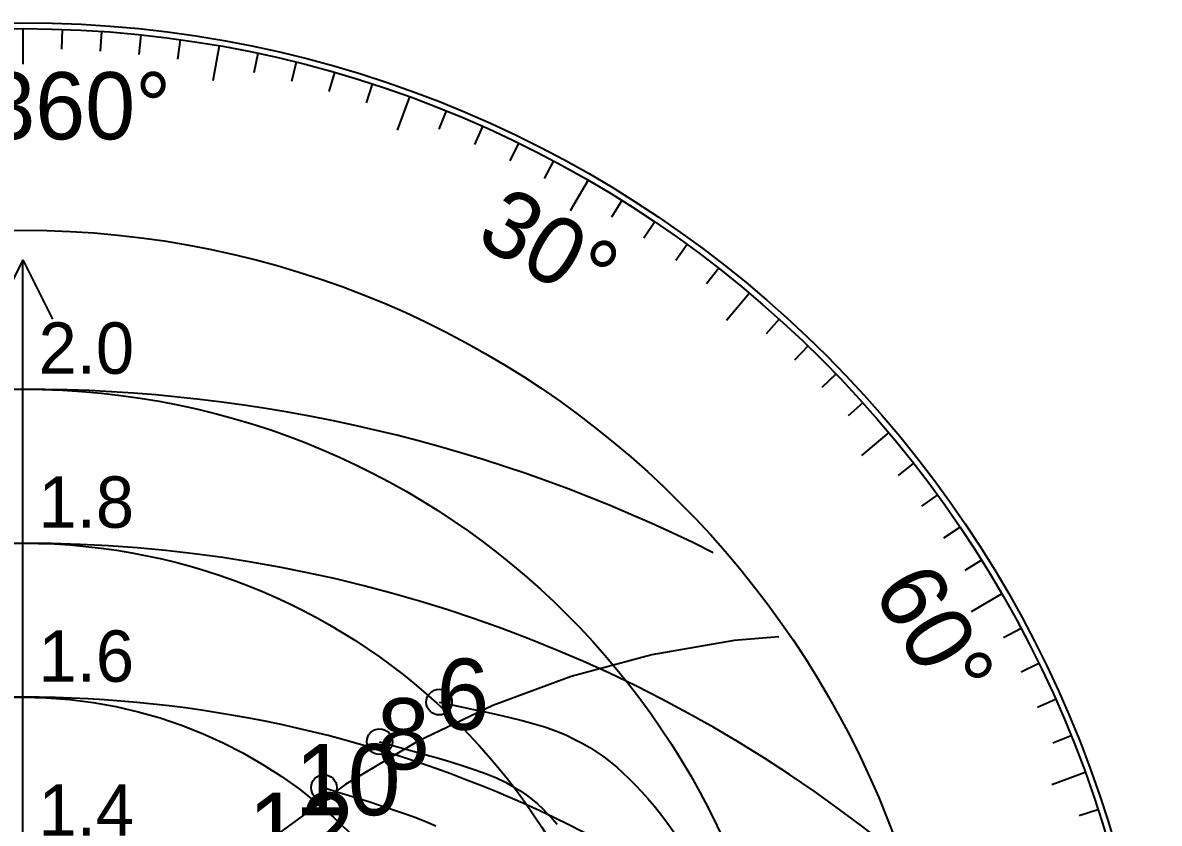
# Model space of a CAD drawing. Header units: metres. Extents: x -58 to 58, y -58 to 58.
# Drawn here: x 0 to 57.5, y 17 to 57.5 of the extents above; entities that cross this region are included whole.
import ezdxf
from ezdxf.enums import TextEntityAlignment as Align

# ---------------------------------------------------------------- set-up
doc = ezdxf.new("R2010")
doc.units = ezdxf.units.M
for name, color, linetype in [('CUT_REFERENCE', 1, 'Continuous'), ('ENGRAVE_AWA', 4, 'Continuous'), ('ENGRAVE_COMPASS', 7, 'Continuous'), ('ENGRAVE_POLARS', 5, 'Continuous'), ('ENGRAVE_TEXT', 7, 'Continuous'), ('ENGRAVE_VMG', 3, 'Continuous')]:
    doc.layers.add(name, color=color, linetype=linetype)

msp = doc.modelspace()

# ---------------------------------------------------------------- linework, layer by layer
at = {"layer": 'CUT_REFERENCE'}
for radius in [57.5, 47]:
    msp.add_circle((0, 0), radius, dxfattribs=at)
at = {"layer": 'ENGRAVE_AWA'}
for p, q in [((0, 45.5), (-1.5, 42.5)), ((0, 0), (0, 45.5)), ((0, 45.5), (1.5, 42.5)), ((35.994, 26.249), (31.83, 25.527)), ((38.258, 26.43), (35.994, 26.249)), ((31.83, 25.527), (27.751, 24.428)), ((27.751, 24.428), (23.789, 22.959)), ((23.789, 22.959), (19.978, 21.134)), ((19.978, 21.134), (16.351, 18.967)), ((16.351, 18.967), (12.937, 16.478))]:
    msp.add_line(p, q, dxfattribs=at)
for radius in [38.958, 31.167, 23.375]:
    msp.add_circle((0, 0), radius, dxfattribs=at)
for radius, start, end in [(77.917, 63.35981, 116.64019), (70.125, 51.44814, 128.55186), (62.333, 41.85902, 138.14098)]:
    msp.add_arc((0, -38.958), radius, start, end, dxfattribs=at)
at = {"layer": 'ENGRAVE_COMPASS'}
for p, q in [((0, 57.2), (0, 55.4)), ((1.996, 57.165), (1.961, 56.166)), ((3.99, 57.061), (3.92, 56.063)), ((5.979, 56.887), (5.874, 55.892)), ((7.961, 56.643), (7.822, 55.653)), ((9.933, 56.331), (9.62, 54.558)), ((11.893, 55.95), (11.685, 54.972)), ((13.838, 55.501), (13.596, 54.531)), ((15.766, 54.984), (15.491, 54.023)), ((17.676, 54.4), (17.367, 53.449)), ((19.564, 53.75), (18.948, 52.059)), ((21.427, 53.035), (21.053, 52.108)), ((23.265, 52.255), (22.859, 51.341)), ((25.075, 51.411), (24.636, 50.512)), ((26.854, 50.505), (26.384, 49.622)), ((28.6, 49.537), (27.7, 47.978)), ((30.311, 48.508), (29.781, 47.66)), ((31.986, 47.421), (31.427, 46.592)), ((33.621, 46.276), (33.034, 45.467)), ((35.216, 45.074), (34.6, 44.286)), ((36.767, 43.818), (35.61, 42.439)), ((38.274, 42.508), (37.605, 41.765)), ((39.734, 41.146), (39.04, 40.427)), ((41.146, 39.734), (40.427, 39.04)), ((42.508, 38.274), (41.765, 37.605)), ((43.818, 36.767), (42.439, 35.61)), ((45.074, 35.216), (44.286, 34.6)), ((46.276, 33.621), (45.467, 33.034)), ((47.421, 31.986), (46.592, 31.427)), ((48.508, 30.311), (47.66, 29.781)), ((49.537, 28.6), (47.978, 27.7)), ((50.505, 26.854), (49.622, 26.384)), ((51.411, 25.075), (50.512, 24.636)), ((52.255, 23.265), (51.341, 22.859)), ((53.035, 21.427), (52.108, 21.053)), ((53.75, 19.564), (52.059, 18.948)), ((54.4, 17.676), (53.449, 17.367))]:
    msp.add_line(p, q, dxfattribs=at)
msp.add_circle((0, 0), 57.2, dxfattribs=at)
at = {"layer": 'ENGRAVE_POLARS'}
for p, q in [((21.066, 23.127), (21.383, 23.052)), ((21.383, 23.052), (21.79, 22.964)), ((21.79, 22.964), (22.271, 22.865)), ((22.271, 22.865), (22.811, 22.754)), ((22.811, 22.754), (23.397, 22.631)), ((23.397, 22.631), (24.011, 22.497)), ((24.011, 22.497), (24.64, 22.352)), ((24.64, 22.352), (25.269, 22.196)), ((25.269, 22.196), (25.881, 22.029)), ((25.881, 22.029), (26.463, 21.851)), ((26.463, 21.851), (26.999, 21.664)), ((26.999, 21.664), (27.475, 21.466)), ((27.475, 21.466), (27.901, 21.26)), ((18.056, 21.122), (18.373, 21.027)), ((18.373, 21.027), (18.783, 20.911)), ((18.783, 20.911), (19.27, 20.778)), ((19.27, 20.778), (19.817, 20.629)), ((27.901, 21.26), (28.303, 21.046)), ((28.303, 21.046), (28.684, 20.825)), ((28.684, 20.825), (29.046, 20.594)), ((19.817, 20.629), (20.408, 20.466)), ((20.408, 20.466), (21.027, 20.29)), ((21.027, 20.29), (21.658, 20.103)), ((29.046, 20.594), (29.392, 20.352)), ((29.392, 20.352), (29.725, 20.098)), ((21.658, 20.103), (22.284, 19.908)), ((22.284, 19.908), (22.889, 19.706)), ((22.889, 19.706), (23.457, 19.499)), ((29.725, 20.098), (30.049, 19.831)), ((30.049, 19.831), (30.366, 19.55)), ((23.457, 19.499), (23.972, 19.289)), ((23.972, 19.289), (24.417, 19.077)), ((24.417, 19.077), (24.803, 18.864)), ((30.366, 19.55), (30.678, 19.253)), ((30.678, 19.253), (30.99, 18.939)), ((15.24, 18.804), (15.544, 18.702)), ((15.544, 18.702), (15.939, 18.577)), ((15.939, 18.577), (16.409, 18.432)), ((16.409, 18.432), (16.937, 18.269)), ((24.803, 18.864), (25.155, 18.648)), ((25.155, 18.648), (25.477, 18.429)), ((25.477, 18.429), (25.774, 18.204)), ((30.99, 18.939), (31.304, 18.608)), ((31.304, 18.608), (31.623, 18.258)), ((16.937, 18.269), (17.507, 18.091)), ((17.507, 18.091), (18.104, 17.9)), ((18.104, 17.9), (18.71, 17.701)), ((25.774, 18.204), (26.05, 17.972)), ((26.05, 17.972), (26.309, 17.731)), ((31.623, 18.258), (31.95, 17.875)), ((31.95, 17.875), (32.283, 17.453)), ((18.71, 17.701), (19.309, 17.494)), ((19.309, 17.494), (19.886, 17.283)), ((19.886, 17.283), (20.423, 17.071)), ((26.309, 17.731), (26.556, 17.481)), ((26.556, 17.481), (26.796, 17.22)), ((32.283, 17.453), (32.619, 16.999)), ((20.423, 17.071), (20.906, 16.861)), ((26.796, 17.22), (27.033, 16.946)), ((32.619, 16.999), (32.955, 16.522))]:
    msp.add_line(p, q, dxfattribs=at)
at = {"layer": 'ENGRAVE_VMG'}
for centre in [(21.066, 23.127), (18.056, 21.122), (15.24, 18.804)]:
    msp.add_circle(centre, 0.65, dxfattribs=at)

# ---------------------------------------------------------------- texts
at = {"layer": 'ENGRAVE_TEXT'}
for s, height, p in [('0°/360°', 3.4, (0, 53.3)), ('6', 3.6, (22.266, 23.527)), ('8', 3.6, (19.256, 21.522)), ('10', 3.6, (16.44, 19.204)), ('12', 3.6, (14.077, 16.744))]:
    msp.add_text(s, height=height, dxfattribs=at).set_placement(p, align=Align.MIDDLE_CENTER)
for s, rotation, p in [('30°', -30, (26.65, 46.159)), ('60°', -60, (46.159, 26.65))]:
    msp.add_text(s, height=3.4, rotation=rotation, dxfattribs=at).set_placement(p, align=Align.MIDDLE_CENTER)
for s, p in [('2.0', (0.8, 38.958)), ('1.8', (0.8, 31.167)), ('1.6', (0.8, 23.375)), ('1.4', (0.8, 15.583))]:
    msp.add_text(s, height=2.6, dxfattribs=at).set_placement(p, align=Align.BOTTOM_LEFT)

doc.saveas('drawing.dxf')
